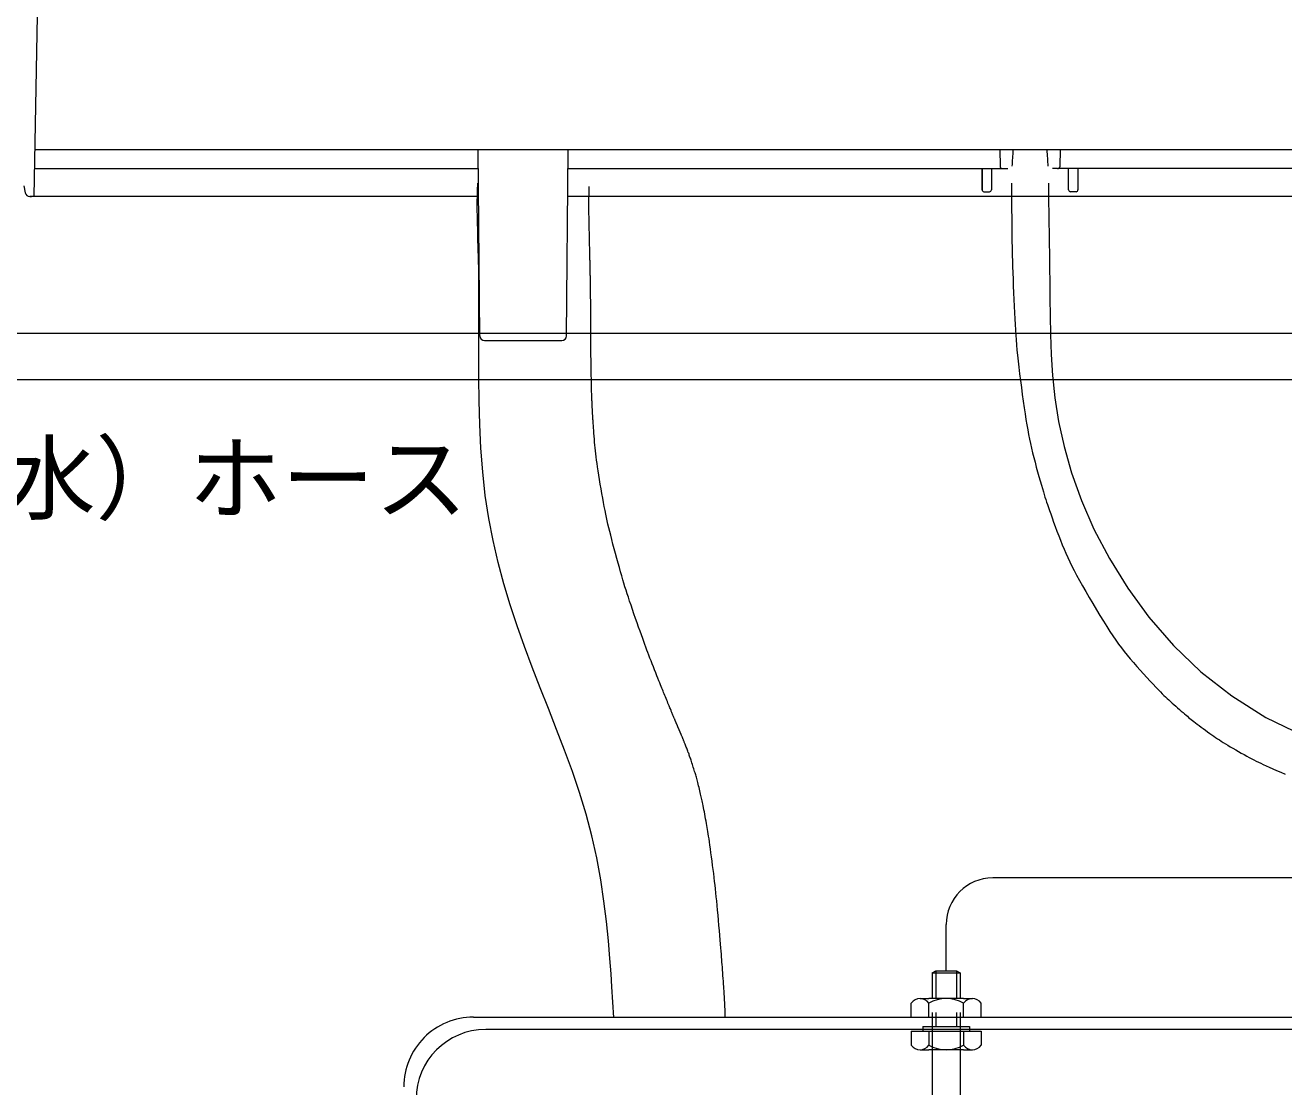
# Model space of a CAD drawing. Units: millimetres, scale not verified. Extents: x -1916 to 1917, y -1364 to 1364.
# Drawn here: x 224.3 to 494.9, y -652.4 to -424.1 of the extents above; entities that cross this region are included whole.
import ezdxf
from ezdxf.enums import TextEntityAlignment as Align

# ---------------------------------------------------------------- set-up
doc = ezdxf.new("R2010")
doc.units = ezdxf.units.MM
doc.header["$LTSCALE"] = 10
doc.linetypes.add('USER7', pattern=[25, 6, -5, 2, -5, 2, -5])
for name, color, linetype, lineweight in [('0-0_0', 7, 'Continuous', 9), ('0-1_A-2', 4, 'Continuous', 5), ('0-6_A-7', 7, 'Continuous', 18), ('0-8_A-A', 5, 'Continuous', 18), ('0-9_A-B', 7, 'Continuous', 18), ('0-B_A-E', 5, 'Continuous', 18), ('3-2', 7, 'Continuous', 18)]:
    doc.layers.add(name, color=color, linetype=linetype, lineweight=lineweight)
doc.styles.add('ＭＳ ゴシック', font='')
doc.styles.get('ＭＳ ゴシック').set_extended_font_data('MS Gothic')

msp = doc.modelspace()

# ---------------------------------------------------------------- linework, layer by layer
at = {"layer": '0-0_0'}
for p, q in [((1443.83, -490.37), (-766.5, -490.37)), ((1443.83, -500.37), (-181.18, -500.37))]:
    msp.add_line(p, q, dxfattribs=at)
at = {"layer": '0-1_A-2', "color": 7, "lineweight": 9}
for p, q in [((1448.63, -607.48), (432.35, -607.48)), ((422.35, -627.41), (422.35, -617.48)), ((419.35, -627.91), (420.15, -627.41)), ((420.15, -627.41), (420.15, -633.41)), ((420.15, -627.41), (424.55, -627.41)), ((424.55, -627.41), (424.55, -633.41)), ((424.55, -627.41), (425.35, -627.91)), ((419.35, -627.91), (419.35, -633.41)), ((419.35, -627.91), (425.35, -627.91)), ((425.35, -627.91), (425.35, -633.41)), ((414.85, -637.41), (414.85, -634.41)), ((416.73, -633.41), (418.6, -633.41)), ((426.1, -633.41), (418.6, -633.41)), ((418.6, -637.41), (418.6, -634.41)), ((426.1, -633.41), (427.98, -633.41)), ((426.1, -637.41), (426.1, -634.41)), ((429.85, -637.41), (429.85, -634.41)), ((414.85, -637.41), (429.85, -637.41)), ((419.35, -636.41), (419.35, -975.41)), ((420.15, -636.41), (420.15, -639.41)), ((424.55, -636.41), (424.55, -639.41)), ((425.35, -636.41), (425.35, -975.41)), ((414.85, -640.41), (429.85, -640.41)), ((414.85, -640.41), (414.85, -643.41)), ((417.35, -639.41), (417.35, -640.41)), ((417.35, -639.41), (427.35, -639.41)), ((418.6, -640.41), (418.6, -643.41)), ((426.1, -640.41), (426.1, -643.41)), ((427.35, -639.41), (427.35, -640.41)), ((429.85, -640.41), (429.85, -643.41)), ((416.73, -644.41), (418.6, -644.41)), ((426.1, -644.41), (418.6, -644.41)), ((426.1, -644.41), (427.98, -644.41))]:
    msp.add_line(p, q, dxfattribs=at)
for centre, radius, start, end in [((432.35, -617.48), 10, 90, 180), ((416.73, -635.67), 2.26, 33.855, 146.145), ((422.35, -640.94), 7.53, 60.137, 119.863), ((427.98, -635.67), 2.26, 33.855, 146.145), ((416.73, -642.15), 2.26, 213.855, 326.145), ((422.35, -636.88), 7.53, 240.137, 299.863), ((427.98, -642.15), 2.26, 213.855, 326.145)]:
    msp.add_arc(centre, radius, start, end, dxfattribs=at)
at = {"layer": '0-8_A-A'}
for p, q in [((436.38, -458.08), (436.38, -461.41)), ((444.38, -458.08), (444.38, -461.41))]:
    msp.add_line(p, q, dxfattribs=at)
at = {"layer": '0-8_A-A', "linetype": 'USER7'}
for points in [[(436.38, -461.51), (436.4, -462.62), (436.4, -463.08), (436.41, -463.64), (436.42, -464.27), (436.43, -464.97), (436.44, -465.72), (436.45, -466.51), (436.46, -467.33), (436.47, -468.16), (436.48, -469), (436.49, -469.85), (436.5, -470.73), (436.52, -471.65), (436.54, -472.62), (436.57, -473.66), (436.6, -474.78), (436.63, -475.99), (436.68, -477.31), (436.73, -478.7), (436.78, -480.15), (436.85, -481.62), (436.91, -483.09), (436.97, -484.54), (437.04, -485.94), (437.11, -487.25), (437.17, -488.48), (437.24, -489.62), (437.31, -490.71), (437.39, -491.78), (437.47, -492.84), (437.57, -493.94), (437.69, -495.08), (437.82, -496.31), (437.97, -497.64), (438.14, -499.04), (438.32, -500.5), (438.51, -501.99), (438.71, -503.47), (438.91, -504.93)], [(438.91, -504.93), (439.11, -506.34), (439.31, -507.66), (439.5, -508.89), (439.69, -510.03), (439.87, -511.1), (440.06, -512.12), (440.26, -513.1), (440.46, -514.07), (440.68, -515.04), (440.92, -516.03), (441.18, -517.05), (441.45, -518.09), (441.73, -519.13), (442.01, -520.16), (442.29, -521.15), (442.56, -522.1), (442.81, -522.97), (443.04, -523.75), (443.24, -524.44), (443.42, -525.04), (443.59, -525.6), (443.76, -526.12), (443.93, -526.64), (444.11, -527.18), (444.32, -527.77), (444.55, -528.43), (444.82, -529.19), (445.12, -530.03), (445.45, -530.94), (445.8, -531.89), (446.17, -532.87), (446.54, -533.87), (446.93, -534.85), (447.32, -535.82), (447.7, -536.75), (448.09, -537.66), (448.49, -538.55), (448.91, -539.46), (449.37, -540.39)], [(449.37, -540.39), (449.86, -541.36), (450.4, -542.38), (450.99, -543.48), (451.65, -544.66), (452.36, -545.9), (453.1, -547.18), (453.87, -548.48), (454.64, -549.78), (455.41, -551.05), (456.17, -552.26), (456.89, -553.41), (457.57, -554.46), (458.21, -555.42), (458.83, -556.32), (459.43, -557.17), (460.04, -557.98), (460.65, -558.77), (461.28, -559.55), (461.93, -560.34), (462.63, -561.15), (463.35, -561.98), (464.08, -562.8), (464.81, -563.6), (465.52, -564.38), (466.21, -565.12), (466.85, -565.8), (467.43, -566.42), (467.94, -566.96), (468.4, -567.43), (468.81, -567.84), (469.18, -568.21), (469.53, -568.55), (469.86, -568.87), (470.2, -569.19), (470.55, -569.51), (470.92, -569.85), (471.31, -570.2), (471.71, -570.55), (472.11, -570.91)], [(472.11, -570.91), (472.51, -571.26), (472.9, -571.59), (473.27, -571.91), (473.61, -572.21), (473.92, -572.47), (474.21, -572.71), (474.48, -572.94), (474.75, -573.16), (475.02, -573.38), (475.3, -573.6), (475.61, -573.84), (475.95, -574.1), (476.33, -574.39), (476.74, -574.7), (477.18, -575.03), (477.63, -575.36), (478.09, -575.71), (478.56, -576.05), (479.01, -576.38), (479.46, -576.69), (479.88, -576.99), (480.28, -577.27), (480.68, -577.54), (481.09, -577.8), (481.5, -578.07), (481.93, -578.34), (482.39, -578.62), (482.89, -578.92), (483.43, -579.24), (484, -579.57), (484.6, -579.92), (485.2, -580.27), (485.81, -580.61), (486.41, -580.95), (486.99, -581.27), (487.53, -581.57), (488.04, -581.84), (488.52, -582.1), (489, -582.34)], [(489, -582.34), (489.48, -582.58), (489.98, -582.82), (490.53, -583.08), (491.13, -583.36), (491.8, -583.66), (492.56, -584), (493.39, -584.37), (494.28, -584.75), (495.21, -585.15)]]:
    msp.add_lwpolyline(points, dxfattribs=at)
at = {"layer": '0-8_A-A'}
msp.add_lwpolyline([(444.38, -461.41), (444.43, -465.13), (444.45, -466.7), (444.47, -468.61), (444.5, -470.84), (444.53, -473.4), (444.57, -476.26), (444.61, -479.43), (444.66, -482.88), (444.7, -486.61), (444.77, -490.61), (444.91, -494.89), (445.2, -499.43), (445.71, -504.25), (446.51, -509.34), (447.69, -514.71), (449.3, -520.36), (451.43, -526.28), (454.13, -532.46), (457.44, -538.8), (461.38, -545.16), (465.95, -551.42), (471.2, -557.45), (477.12, -563.14), (483.74, -568.34), (491.08, -572.93), (499.14, -576.83)], dxfattribs=at)
at = {"layer": '0-9_A-B'}
for p, q in [((320.68, -637.41), (626.7, -637.41)), ((651.69, -640.06), (323.33, -640.06))]:
    msp.add_line(p, q, dxfattribs=at)
for centre, radius, start, end in [((320.68, -652.38), 14.97, 89.968, 180.032), ((323.36, -655.07), 15.01, 90.116, 179.884)]:
    msp.add_arc(centre, radius, start, end, dxfattribs=at)
at = {"layer": '0-B_A-E'}
for points in [[(321.67, -469.97), (321.62, -468.17), (321.58, -466.56), (321.55, -465.13), (321.53, -463.87), (321.53, -462.75), (321.53, -461.78), (321.54, -460.95), (321.55, -460.25), (321.57, -459.67), (321.61, -458.08)], [(345.69, -471.55), (345.68, -471.27), (345.67, -470.96), (345.67, -470.6), (345.66, -470.2), (345.65, -469.74), (345.63, -469.23), (345.62, -468.69), (345.61, -468.12), (345.6, -467.54), (345.58, -466.95), (345.57, -466.37), (345.56, -465.8), (345.55, -465.27), (345.54, -464.75), (345.54, -464.26), (345.53, -463.79), (345.53, -463.34), (345.53, -462.9), (345.53, -462.47), (345.53, -462.05), (345.53, -461.63), (345.54, -461.22), (345.55, -460.83), (345.55, -460.46), (345.56, -460.12), (345.57, -459.81), (345.58, -459.54), (345.6, -458.78)], [(350.9, -637.47), (350.48, -630.85), (350.3, -628.07), (350.06, -624.76), (349.74, -620.99), (349.31, -616.87), (348.76, -612.46), (348.07, -607.86), (347.21, -603.15), (346.17, -598.43), (344.93, -593.75), (343.52, -589.12), (341.97, -584.55), (340.31, -580.02), (338.59, -575.52), (336.83, -571.05), (335.07, -566.59), (333.34, -562.15), (331.68, -557.71), (330.1, -553.26), (328.61, -548.77), (327.25, -544.23), (326.01, -539.63), (324.92, -534.93), (324, -530.14), (323.25, -525.21), (322.69, -520.17), (322.3, -515.05), (322.05, -509.93), (321.9, -504.88), (321.85, -499.97), (321.84, -495.27), (321.87, -490.84), (321.89, -486.77), (321.89, -483.1), (321.87, -479.82), (321.84, -476.9), (321.79, -474.31), (321.73, -472.01), (321.67, -469.97)], [(345.87, -480.1), (345.86, -479.64), (345.86, -479.22), (345.85, -478.85), (345.84, -478.53), (345.84, -478.27), (345.84, -478.04), (345.83, -477.85), (345.83, -477.68), (345.83, -477.53), (345.82, -477.38), (345.82, -477.22), (345.82, -477.06), (345.82, -476.89), (345.81, -476.71), (345.81, -476.52), (345.8, -476.34), (345.8, -476.16), (345.8, -475.99), (345.79, -475.82), (345.79, -475.67), (345.79, -475.53), (345.78, -475.39), (345.78, -475.25), (345.78, -475.11), (345.77, -474.95), (345.77, -474.78), (345.76, -474.58), (345.76, -474.37), (345.75, -474.13), (345.75, -473.88), (345.74, -473.62), (345.73, -473.35), (345.73, -473.08), (345.72, -472.81), (345.71, -472.55), (345.71, -472.3), (345.7, -472.06), (345.7, -471.81), (345.69, -471.55)], [(346.1, -502.19), (346.09, -501.85), (346.08, -501.47), (346.07, -501.04), (346.06, -500.56), (346.05, -500.05), (346.04, -499.52), (346.03, -498.98), (346.01, -498.43), (346, -497.88), (346, -497.35), (345.99, -496.84), (345.98, -496.34), (345.98, -495.84), (345.97, -495.34), (345.97, -494.82), (345.96, -494.27), (345.96, -493.68), (345.96, -493.05), (345.95, -492.36), (345.95, -491.63), (345.94, -490.87), (345.94, -490.1), (345.94, -489.32), (345.93, -488.55), (345.93, -487.81), (345.93, -487.11), (345.92, -486.46), (345.92, -485.86), (345.92, -485.29), (345.92, -484.75), (345.91, -484.23), (345.91, -483.72), (345.91, -483.21), (345.9, -482.69), (345.9, -482.17), (345.89, -481.64), (345.88, -481.11), (345.88, -480.59), (345.87, -480.1)], [(346.49, -510.2), (346.46, -509.77), (346.43, -509.41), (346.41, -509.12), (346.4, -508.88), (346.39, -508.68), (346.37, -508.51), (346.37, -508.37), (346.36, -508.23), (346.35, -508.1), (346.34, -507.95), (346.33, -507.8), (346.32, -507.63), (346.31, -507.47), (346.31, -507.31), (346.3, -507.14), (346.29, -506.99), (346.28, -506.84), (346.27, -506.7), (346.27, -506.57), (346.26, -506.45), (346.25, -506.32), (346.25, -506.18), (346.24, -506.03), (346.23, -505.87), (346.23, -505.69), (346.22, -505.48), (346.21, -505.26), (346.2, -505.02), (346.19, -504.77), (346.18, -504.51), (346.17, -504.25), (346.16, -503.99), (346.15, -503.74), (346.14, -503.5), (346.13, -503.26), (346.12, -503.02), (346.11, -502.77), (346.11, -502.49), (346.1, -502.19)], [(352.33, -541.67), (352.07, -540.74), (351.8, -539.76), (351.52, -538.75), (351.24, -537.72), (350.96, -536.69), (350.7, -535.68), (350.44, -534.71), (350.21, -533.79), (350, -532.95), (349.81, -532.16), (349.63, -531.42), (349.46, -530.69), (349.31, -529.97), (349.15, -529.22), (349, -528.45), (348.84, -527.62), (348.67, -526.72), (348.5, -525.77), (348.33, -524.78), (348.15, -523.77), (347.98, -522.77), (347.82, -521.78), (347.66, -520.83), (347.52, -519.93), (347.39, -519.09), (347.28, -518.32), (347.18, -517.6), (347.09, -516.92), (347.01, -516.27), (346.94, -515.63), (346.88, -515), (346.82, -514.37), (346.76, -513.73), (346.7, -513.08), (346.65, -512.44), (346.61, -511.83), (346.56, -511.24), (346.52, -510.69), (346.49, -510.2)], [(361.59, -567.58), (361.47, -567.28), (361.34, -566.97), (361.21, -566.65), (361.08, -566.31), (360.93, -565.94), (360.76, -565.53), (360.58, -565.06), (360.37, -564.54), (360.15, -563.97), (359.91, -563.36), (359.66, -562.73), (359.4, -562.08), (359.15, -561.43), (358.9, -560.79), (358.66, -560.17), (358.43, -559.58), (358.21, -559.01), (358, -558.45), (357.78, -557.87), (357.56, -557.28), (357.33, -556.65), (357.09, -555.97), (356.82, -555.22), (356.53, -554.4), (356.21, -553.52), (355.89, -552.6), (355.56, -551.65), (355.22, -550.69), (354.9, -549.75), (354.58, -548.82), (354.28, -547.95), (354.01, -547.12), (353.75, -546.34), (353.51, -545.59), (353.27, -544.85), (353.04, -544.11), (352.81, -543.34), (352.58, -542.53), (352.33, -541.67)], [(364.46, -574.49), (364.42, -574.41), (364.39, -574.32), (364.35, -574.23), (364.31, -574.15), (364.28, -574.06), (364.24, -573.97), (364.21, -573.89), (364.17, -573.81), (364.14, -573.73), (364.1, -573.65), (364.07, -573.56), (364.02, -573.46), (363.98, -573.35), (363.93, -573.23), (363.87, -573.09), (363.8, -572.94), (363.74, -572.77), (363.67, -572.6), (363.59, -572.43), (363.52, -572.26), (363.45, -572.08), (363.38, -571.92), (363.31, -571.76), (363.25, -571.6), (363.18, -571.44), (363.11, -571.28), (363.04, -571.1), (362.96, -570.91), (362.87, -570.69), (362.77, -570.45), (362.66, -570.18), (362.53, -569.88), (362.4, -569.56), (362.27, -569.23), (362.13, -568.89), (361.99, -568.55), (361.85, -568.22), (361.72, -567.89), (361.59, -567.58)], [(365.05, -575.88), (365.04, -575.86), (365.03, -575.84), (365.02, -575.82), (365.01, -575.79), (365, -575.77), (364.99, -575.74), (364.98, -575.72), (364.97, -575.69), (364.95, -575.66), (364.94, -575.63), (364.93, -575.6), (364.92, -575.57), (364.91, -575.55), (364.9, -575.52), (364.89, -575.5), (364.88, -575.48), (364.87, -575.46), (364.86, -575.43), (364.85, -575.41), (364.84, -575.38), (364.82, -575.35), (364.81, -575.31), (364.79, -575.27), (364.77, -575.23), (364.75, -575.19), (364.74, -575.14), (364.72, -575.1), (364.7, -575.06), (364.68, -575.01), (364.66, -574.97), (364.65, -574.93), (364.63, -574.89), (364.61, -574.85), (364.59, -574.8), (364.57, -574.75), (364.55, -574.7), (364.52, -574.64), (364.49, -574.57), (364.46, -574.49)], [(366.56, -579.56), (366.47, -579.33), (366.38, -579.12), (366.3, -578.91), (366.23, -578.72), (366.16, -578.55), (366.1, -578.39), (366.04, -578.25), (365.99, -578.12), (365.94, -578), (365.89, -577.88), (365.85, -577.77), (365.8, -577.65), (365.75, -577.54), (365.7, -577.42), (365.65, -577.3), (365.6, -577.18), (365.55, -577.07), (365.51, -576.97), (365.47, -576.87), (365.43, -576.78), (365.4, -576.7), (365.37, -576.63), (365.34, -576.57), (365.32, -576.51), (365.3, -576.46), (365.28, -576.42), (365.26, -576.37), (365.24, -576.33), (365.22, -576.28), (365.2, -576.23), (365.18, -576.18), (365.16, -576.14), (365.14, -576.09), (365.12, -576.05), (365.1, -576.01), (365.09, -575.97), (365.07, -575.94), (365.06, -575.91), (365.05, -575.88)], [(369.75, -590.32), (369.68, -590.03), (369.61, -589.74), (369.54, -589.43), (369.46, -589.1), (369.38, -588.75), (369.29, -588.39), (369.2, -588.02), (369.11, -587.66), (369.02, -587.3), (368.93, -586.96), (368.85, -586.64), (368.77, -586.35), (368.7, -586.07), (368.63, -585.82), (368.56, -585.57), (368.49, -585.33), (368.42, -585.09), (368.34, -584.83), (368.26, -584.56), (368.17, -584.28), (368.08, -583.98), (367.98, -583.67), (367.88, -583.35), (367.78, -583.04), (367.68, -582.73), (367.59, -582.44), (367.5, -582.17), (367.42, -581.92), (367.34, -581.69), (367.26, -581.47), (367.19, -581.27), (367.12, -581.07), (367.05, -580.87), (366.98, -580.67), (366.9, -580.46), (366.82, -580.24), (366.73, -580.02), (366.64, -579.79), (366.56, -579.56)], [(373.29, -615.48), (373.19, -614.41), (373.1, -613.38), (373.01, -612.42), (372.92, -611.52), (372.83, -610.66), (372.74, -609.83), (372.65, -609.01), (372.56, -608.2), (372.46, -607.38), (372.36, -606.54), (372.25, -605.66), (372.13, -604.76), (372.01, -603.85), (371.89, -602.95), (371.77, -602.08), (371.66, -601.24), (371.55, -600.45), (371.44, -599.73), (371.35, -599.08), (371.27, -598.51), (371.19, -597.99), (371.11, -597.51), (371.04, -597.05), (370.96, -596.61), (370.89, -596.18), (370.81, -595.73), (370.72, -595.25), (370.63, -594.76), (370.54, -594.26), (370.44, -593.77), (370.35, -593.27), (370.26, -592.8), (370.17, -592.35), (370.09, -591.94), (370.01, -591.56), (369.94, -591.22), (369.88, -590.91), (369.81, -590.61), (369.75, -590.32)], [(374.85, -637.4), (374.83, -636.82), (374.82, -636.58), (374.81, -636.29), (374.8, -635.96), (374.79, -635.61), (374.77, -635.25), (374.76, -634.88), (374.74, -634.51), (374.72, -634.16), (374.71, -633.83), (374.69, -633.51), (374.67, -633.2), (374.65, -632.88), (374.63, -632.54), (374.61, -632.18), (374.58, -631.78), (374.55, -631.33), (374.51, -630.83), (374.48, -630.28), (374.44, -629.69), (374.39, -629.09), (374.35, -628.47), (374.3, -627.85), (374.26, -627.24), (374.22, -626.66), (374.18, -626.1), (374.14, -625.56), (374.1, -625.02), (374.05, -624.47), (374.01, -623.87), (373.95, -623.23), (373.9, -622.51), (373.83, -621.71), (373.75, -620.8), (373.67, -619.82), (373.58, -618.77), (373.49, -617.68), (373.39, -616.58), (373.29, -615.48)]]:
    msp.add_lwpolyline(points, dxfattribs=at)
at = {"layer": '3-2'}
for p, q in [((227.38, -396.2), (226.16, -460.91)), ((226.35, -450.91), (226.35, -450.91)), ((654.42, -450.91), (226.35, -450.91)), ((322.07, -490.92), (321.73, -450.91)), ((340.69, -490.92), (341.04, -450.91)), ((433.88, -450.91), (433.95, -454.43)), ((446.88, -450.91), (446.82, -454.43)), ((226.27, -454.91), (321.76, -454.91)), ((341.01, -454.91), (434.47, -454.91)), ((430.08, -459.51), (430.08, -454.91)), ((430.08, -454.91), (430.08, -459.51)), ((432.08, -454.91), (432.08, -459.51)), ((434.47, -454.91), (435.57, -454.91)), ((446.3, -454.91), (445.19, -454.91)), ((539.76, -454.91), (446.4, -454.91)), ((448.68, -459.51), (448.68, -454.91)), ((450.68, -454.91), (450.68, -459.51)), ((223.99, -458.64), (224.32, -460.12)), ((430.48, -459.91), (431.68, -459.91)), ((450.28, -459.91), (449.08, -459.91)), ((225.66, -460.91), (225.29, -460.91)), ((225.29, -460.91), (225.66, -460.91)), ((225.47, -460.91), (225.29, -460.91)), ((226.16, -460.91), (225.66, -460.91)), ((321.81, -460.91), (226.16, -460.91)), ((539.81, -460.91), (340.95, -460.91)), ((323.07, -491.91), (339.69, -491.91))]:
    msp.add_line(p, q, dxfattribs=at)
for centre, radius, start, end in [((1435.98, -512.92), 1001.2, 176.44934, 176.65048), ((-555.21, -512.92), 1001.2, 3.34952, 3.55066), ((434.43, -454.42), 0.484, 180.5837, 261.9182), ((446.33, -454.42), 0.493, 266.6747, 358.991), ((430.48, -459.51), 0.4, 180, 270), ((431.68, -459.51), 0.4, 270, 0), ((449.08, -459.51), 0.4, 180, 270), ((449.08, -459.51), 0.4, 180, 270), ((450.28, -459.51), 0.4, 270, 0), ((225.29, -459.91), 1, 192.339, 270), ((323.07, -490.91), 1, 180.5051, 269.9995), ((339.69, -490.91), 1, 270.0035, 359.495)]:
    msp.add_arc(centre, radius, start, end, dxfattribs=at)

# ---------------------------------------------------------------- texts
at = {"layer": '0-6_A-7', "style": 'ＭＳ ゴシック'}
msp.add_text('循環（排水）ホース', height=14.66, dxfattribs=at).set_placement((139.46, -533.24), align=Align.BOTTOM_LEFT)

doc.saveas('drawing.dxf')
